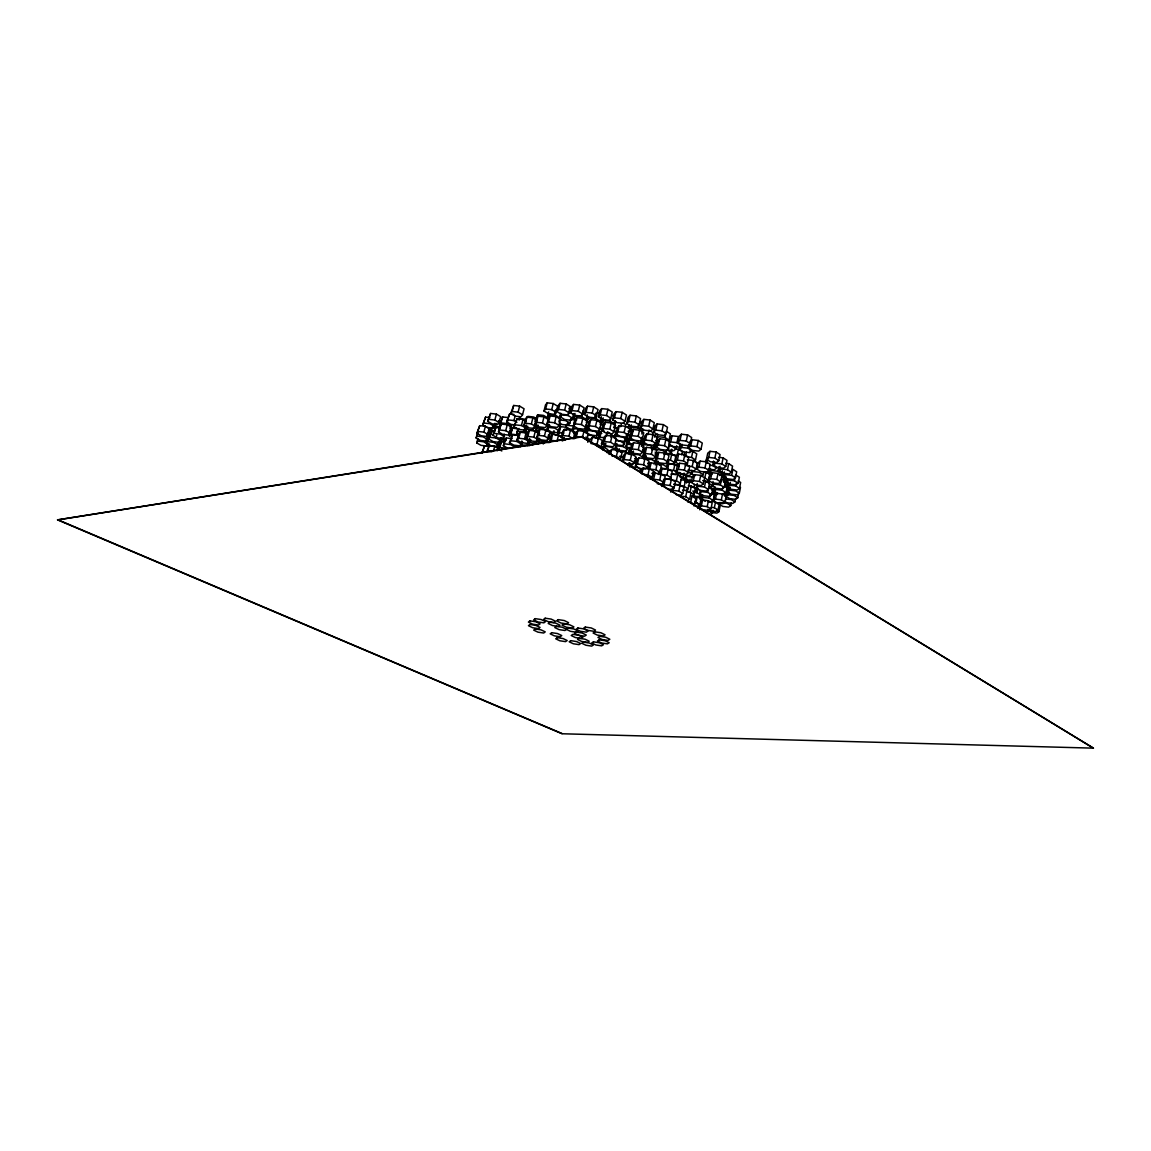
<?xml version="1.0" encoding="UTF-8"?>
<svg xmlns="http://www.w3.org/2000/svg" width="1151" height="1151" viewBox="0 0 1151 1151"><rect width="100%" height="100%" fill="white"/><g stroke="black" fill="none" stroke-linecap="round" stroke-linejoin="round"><path stroke-width="1.5" d="M1093.421 748.15L582.061 436.517L57.55 519.878L562.076 733.762L1093.421 748.15L581.989 436.876L57.55 519.878M728.454 482.528L727.547 486.945L731.273 489.319L737.215 490.024L739.46 488.369L740.654 482.47L738.165 480.873M728.828 491.822L728.223 494.729L726.051 496.34L729.734 498.642L735.575 499.361L737.777 497.764L738.956 491.952M728.684 485.967L727.49 491.822L731.187 494.153L737.086 494.858L739.302 493.247L740.496 487.377M738.179 483.204L734.424 480.787L735.633 474.845L739.388 477.262L738.179 483.204L735.921 484.888L729.935 484.168L726.18 481.78L726.785 478.816M735.475 477.78L736.683 471.809L732.899 469.349L731.676 475.349L735.475 477.78L733.201 479.507L727.173 478.787L723.375 476.356L724.296 471.881M715.174 492.743L713.318 500.714L722.871 506.44L728.626 507.145L730.77 505.606L731.345 502.728M739.46 488.369L735.734 485.995L736.323 483.032M724.497 501.232L726.943 502.757L732.727 503.462L734.899 501.894L735.489 499.002M724.727 485.118L727.231 486.7L726.022 492.628L722.252 490.254L722.857 487.276M725.029 502.153L721.317 499.836L722.526 493.995L726.223 496.311L725.029 502.153L722.871 503.721L717.03 503.016M723.173 481.06L725.389 479.348L725.993 476.385M720.08 466.256L719.145 470.759L722.986 473.219L729.058 473.924L731.317 472.183L727.49 469.709L728.727 463.666L725.677 463.321M711.246 512.425L716.886 513.13L718.958 511.634L720.123 505.98M724.137 487.362L725.36 481.391L721.562 478.974L720.339 484.945L724.137 487.362L721.922 489.031L715.936 488.312L712.138 485.923L713.059 481.463M725.216 486.369L727.418 484.7L728.022 481.737M725.72 497.448L726.655 493.434M724.555 496.009L726.727 494.398L727.921 488.585L725.447 487.017M731.317 472.183L732.554 466.155L728.727 463.666M727.547 486.945L729.748 485.276L730.353 482.327M727.49 491.822L729.691 490.182L730.281 487.247M713.073 494.355L713.663 491.463M719.533 475.507L721.749 473.78L717.907 471.32L718.843 466.817M717.879 493.549L714.109 491.189L715.03 486.758M720.641 481.852L716.8 479.406L718.051 473.406L711.994 472.687L709.807 474.428L708.556 480.413L712.397 482.845L718.425 483.549L720.641 481.852L722.511 472.457M700.513 501.649L702.585 500.066L701.362 505.893L699.29 507.462L703.031 509.735L708.843 510.454L710.944 508.9L712.152 503.073L708.426 500.771L700.038 499.592M708.124 501.692L711.045 502.037L713.16 500.455L714.368 494.642L711.879 493.088M711.476 513.907L712.052 511.102M714.124 462.011L713.491 465.033L717.375 467.522L723.475 468.227L725.749 466.443L721.864 463.939L723.116 457.868L718.526 457.35M710.368 514.641L712.44 513.13L713.03 510.281M713.318 500.714L715.447 499.117L716.656 493.275L723.821 494.268L726.022 492.628M719.202 504.224L718.023 509.965L714.354 507.72L715.534 501.951L711.217 501.419M721.749 473.78L722.368 470.788M725.749 466.443L726.986 460.386L723.116 457.868M723.662 482.312L724.871 476.385M709.275 474.5L710.512 468.543M709.203 480.485L708.584 483.463L712.411 485.866L713.03 482.888M708.239 469.104L714.296 469.809L716.512 468.04L712.642 465.551L713.577 461.019M709.002 486.441L712.814 488.83L711.577 494.786L707.764 492.412L709.577 483.42L705.721 481.003L702.714 480.643M718.785 460.659L714.857 458.127L716.138 452.026L709.966 451.321L707.75 453.177L706.469 459.249L710.397 461.767L716.526 462.472L718.785 460.659L720.051 454.573L716.138 452.026M706.513 482.096L710.742 478.687L711.994 472.687M710.944 508.9L707.203 506.613L708.426 500.771M713.16 500.455L709.419 498.153L710.34 493.779M708.009 509.821L707.405 512.713L703.693 510.454M693.995 506.052L694.931 501.563L698.786 503.922L697.837 508.397M692.672 496.038L698.585 496.757L700.7 495.117L696.873 492.757L697.808 488.297M703.333 483.866L699.434 481.42L700.7 475.377L694.643 474.658L692.514 476.399L691.233 482.413L695.132 484.844L701.175 485.578L703.333 483.866L704.599 477.838L700.7 475.377M697.247 496.743L695.995 502.685L699.822 505.016L701.06 499.102L697.247 496.743L692.801 496.21M701.074 476.5L703.232 474.759L703.865 471.752M711.577 494.786L709.419 496.426L703.477 495.707L699.65 493.333L700.268 490.369M708.901 470.414L704.973 467.91L706.254 461.824L700.125 461.119L697.952 462.918L696.672 468.975L700.599 471.464L706.7 472.183L708.901 470.414L710.181 464.342L706.254 461.824M706.858 463.335L707.807 458.817L705.621 460.616M706.469 459.249L708.685 457.407L709.966 451.321M700.441 504.699L702.398 494.671M699.722 509.778L700.959 503.893M697.247 483.492L696.297 487.966L700.168 490.369L706.153 491.089L708.325 489.42L704.47 487.002L705.721 481.003M709.534 468.356L708.915 471.349L706.743 473.09M693.348 461.709L695.492 459.911L696.772 453.868L692.83 451.336L689.78 450.976M691.377 486.01L695.276 488.427L693.995 494.426L690.096 492.024L691.377 486.01L688.37 485.65M691.233 482.413L693.362 480.701L694.643 474.658M687.521 500.771L689.636 499.117L690.917 493.074L686.989 490.671L682.457 490.11M687.91 470.126L693.981 470.831L696.139 469.061L697.42 463.004L693.477 460.501L687.377 459.796M689.233 444.746L688.571 447.811L692.585 450.401L698.772 451.106L700.988 449.221L702.283 443.077L698.283 440.459L692.068 439.768L689.881 441.682M690.686 502.253L691.967 496.225L695.851 498.613L694.585 504.613L690.686 502.253L687.679 501.879M692.729 491.074L695.708 491.434L697.837 489.765L693.952 487.362L694.6 484.37M696.672 468.975L698.844 467.191L700.125 461.119M684.917 481.694L686.989 479.996L683.104 477.579L684.068 473.119M690.327 443.71L691.65 437.538L687.593 434.905L681.363 434.215L679.219 436.157L677.881 442.315L681.939 444.919L688.14 445.624L690.327 443.71L686.269 441.078L680.025 440.387L677.881 442.315M686.082 465.853L686.73 462.817M688.571 447.811L690.744 445.912L692.068 439.768M687.464 463.407L688.773 457.321L684.787 454.789L683.478 460.875L687.464 463.407L685.334 465.22M692.24 481.032L689.19 480.571L685.305 478.154L685.953 475.176M676.126 494.642L680.673 495.189L682.773 493.52L684.068 487.434L680.097 484.988L674.026 484.254M686.01 490.513L688.125 488.815L684.183 486.384L685.478 480.327L680.946 479.794M695.492 459.911L691.535 457.379L692.83 451.336M680.169 473.636L686.255 474.356L688.399 472.586L689.694 466.486L685.708 463.968L679.594 463.263L677.479 465.062L676.169 471.147L681.435 474.385L679.363 476.111M686.514 483.017L687.147 480.068M689.636 499.117L685.694 496.714L686.989 490.671M696.139 469.061L692.183 466.558L693.477 460.501M695.031 475.78L691.132 473.334L691.765 470.327M688.125 488.815L689.42 482.773L685.478 480.327M689.535 482.211L690.168 479.248M700.988 449.221L696.974 446.617L698.283 440.459M679.45 472.457L683.377 474.903L689.377 475.608L691.492 473.881L692.139 470.874M681.665 447.466L687.852 448.171L691.866 450.746L689.694 452.616L683.55 451.911L679.536 449.35L681.665 447.466L682.327 444.401M671.292 489.002L670.645 492.038L672.702 490.34L673.364 487.305M667.465 489.089L672.011 489.635L674.098 487.923L675.421 481.823L671.393 479.348L665.292 478.615L663.249 480.355M676.169 471.147L678.27 469.363L679.594 463.263M681.737 454.803L682.399 451.782L678.414 449.25L675.392 448.904M673.752 484.341L678.284 484.888L680.385 483.161L676.385 480.701L677.709 474.615L671.623 473.895M686.269 441.078L687.593 434.905M683.967 455.494L684.615 452.472M685.435 456.688L686.413 452.142M682.773 493.52L678.788 491.074L680.097 484.988M680.385 483.161L681.694 477.09L677.709 474.615M687.852 448.171L688.499 445.106M688.399 472.586L684.399 470.083L685.708 463.968M664.3 478.802L668.846 479.348L670.918 477.593L666.889 475.104L668.213 468.989L662.113 468.284L660.07 470.068M666.328 463.608L672.385 464.313L674.457 462.501L670.443 459.983L671.767 453.911L665.681 453.221M668.645 443.854L672.702 446.444L678.86 447.149L681.004 445.25L676.932 442.646L678.27 436.502L672.083 435.812L669.983 437.74L668.976 442.329M667.81 449.955L673.91 450.66L676.011 448.789L676.673 445.739M673.795 464.932L675.781 456.443L671.767 453.911M674.098 487.923L670.069 485.463L671.393 479.348M679.248 464.5L675.249 461.983L676.558 455.925L678.658 454.084L685.435 454.875M670.975 474.039L675.522 474.586L677.608 472.816L673.608 470.327L674.918 464.241L668.832 463.536L666.789 465.335M680.025 440.387L681.363 434.215M678.414 449.25L677.105 455.292L671.033 454.587L672.026 450.07M675.249 461.983L677.349 460.17L678.658 454.084M679.536 449.35L680.529 444.775M659.077 474.629L659.739 471.579M657.897 474.039L659.94 472.27L661.278 466.141L657.207 463.608L651.092 462.903L649.078 464.716L648.071 469.291M667.638 461.767L663.551 459.206L664.904 453.062L658.732 452.343L656.689 454.213L655.336 460.342L659.422 462.875L665.551 463.594L667.638 461.767L668.976 455.623L664.904 453.062M662.113 468.284L660.775 474.385L666.889 475.104M657.178 483.679L661.753 484.24L663.81 482.499L659.739 480.01L661.077 473.867L654.962 473.133L652.934 474.917L651.926 479.492M663.983 454.53L666.055 452.674L666.717 449.609M659.667 438.79L658.3 444.962L656.243 446.861L660.357 449.465L666.53 450.17L668.63 448.271L669.983 442.113L665.868 439.481L659.667 438.79L657.595 440.718L655.797 449.394L661.969 450.099L666.055 452.674M672.083 435.812L670.745 441.955L676.932 442.646M662.588 483.406L661.926 486.456L663.969 484.729L665.292 478.615M663.81 482.499L665.149 476.37L661.077 473.867M660.789 468.572L665.336 469.119L667.393 467.32L668.731 461.234M664.357 453.566L668.904 454.084L670.975 452.242L671.623 449.221M668.832 463.536L667.508 469.608L673.608 470.327M655.495 456.803L656.861 450.645L652.732 448.056L646.56 447.351L644.56 449.235L643.179 455.379L647.322 457.94L653.451 458.659L655.495 456.803L651.365 454.228L645.193 453.508L643.179 455.379M666.127 433.51L661.983 430.834L663.35 424.618L657.106 423.942L655.034 425.942L653.653 432.114L657.811 434.776L664.026 435.466L666.127 433.51L667.494 427.309L663.35 424.618M650.099 479.118L652.113 477.348L653.48 471.205L649.365 468.673L643.236 467.953L641.251 469.752L640.56 472.831M653.768 463.939L655.797 462.126L656.804 457.551M655.351 464.99L656.214 461.335M653.639 474.874L654.3 471.824M655.336 460.342L657.379 458.501L658.732 452.343M655.221 472.399L653.61 479.276L659.739 480.01M659.94 472.27L655.854 469.752L657.207 463.608M657.912 461.033L657.235 464.083L663.35 464.803L667.393 467.32M664.947 437.423L666.3 431.265L670.4 433.898L669.062 440.056L664.947 437.423L658.746 436.733L656.674 438.66L659.422 440.401M668.63 448.271L664.515 445.667L665.868 439.481M641.855 474.111L643.236 467.953M646.258 455.81L645.567 458.875L651.696 459.58L655.797 462.126M652.905 428.949L654.286 422.734L650.099 420.043L643.841 419.352L641.812 421.381L640.416 427.568L644.618 430.244L650.847 430.934L652.905 428.949L648.704 426.258L642.445 425.568L640.416 427.568M652.473 435.797L653.149 432.733L649.02 430.1L647.999 434.69M655.84 443.423L651.682 440.79L653.063 434.603L646.848 433.913L644.833 435.855L643.452 442.027L647.61 444.646L653.782 445.336L655.84 443.423L657.221 437.251L653.063 434.603M653.653 432.114L655.725 430.143L657.106 423.942M647.696 467.292L649.063 461.163L644.934 458.616L638.805 457.897L636.834 459.738L635.467 465.853L639.596 468.385L645.697 469.104L647.696 467.292L643.567 464.759L637.424 464.04L635.467 465.853M654.833 437.265L655.509 434.215M651.365 454.228L652.732 448.056M648.948 465.795L649.624 462.76M651.639 449.681L653.667 447.797L654.689 443.193M652.113 477.348L647.999 474.845L649.365 468.673M651.092 462.903L649.725 469.032L655.854 469.752M654.099 449.739L655.12 445.149L657.163 443.264M656.674 438.66L657.696 434.071M641.855 437.251L640.474 443.394L636.302 440.775L630.129 440.07L628.173 441.998L632.359 444.603M642.344 439.02L643.74 432.834L639.539 430.172L633.323 429.481L631.352 431.452L629.957 437.625L634.158 440.257L640.33 440.962L642.344 439.02L638.143 436.373L631.928 435.668L629.957 437.625M637.424 464.04L638.805 457.897M641.711 444.861L642.747 440.272L644.747 438.358L643.366 444.502L641.366 446.401M642.474 452.271L643.855 446.099L639.683 443.495L633.525 442.79L631.554 444.703L630.158 450.847L634.345 453.436L640.474 454.141L642.474 452.271L638.301 449.667L632.129 448.962L630.158 450.847M643.452 442.027L645.466 440.085L646.848 433.913M648.704 426.258L650.099 420.043M643.726 451.767L644.402 448.732L642.431 450.588M644.431 451.25L643.049 457.364L638.906 454.803L632.791 454.098L633.482 451.034M644.028 458.4L644.704 455.35M643.927 459.177L644.948 454.602M645.193 453.508L646.56 447.351M643.567 464.759L644.934 458.616M630.244 454.674L630.935 451.652M628.432 465.68L629.137 462.63M632.129 448.962L633.525 442.79M631.18 454.429L631.87 451.365M626.417 463.925L632.518 464.644L634.474 462.817L630.302 460.256L631.683 454.098L625.568 453.393L623.641 455.264L622.245 461.393L624.159 459.551L625.568 453.393M639.136 424.848L640.546 418.633L636.316 415.914L630.072 415.238L628.086 417.281L626.676 423.467L630.921 426.158L637.136 426.848L639.136 424.848L634.906 422.144L628.647 421.453L626.676 423.467M629.77 467.047L630.46 463.997M642.675 430.862L638.474 428.201L639.884 422.014M632.043 463.709L631.352 466.759L637.438 467.479L641.553 469.996L639.596 471.781M638.143 436.373L639.539 430.172M642.445 425.568L643.841 419.352M634.474 462.817L635.856 456.674L631.683 454.098M636.345 457.997L635.323 462.544L637.28 460.731M638.301 449.667L639.683 443.495M641.841 434.013L642.877 429.409M628.647 421.453L630.072 415.238M616.044 444.761L615.339 447.782L619.497 450.343L625.525 451.034L627.439 449.178L623.281 446.602L624.676 440.531L627.439 442.243M616.432 444.89L622.504 445.581L624.418 443.696L625.122 440.646M626.389 437.092L628.345 435.136L629.755 428.949L625.511 426.273L619.324 425.582L617.396 427.582L615.972 433.754L620.216 436.402L626.389 437.092L627.094 434.013M628.806 428.186L629.496 425.122L627.554 427.093M615.656 440.574L624.777 441.452L626.72 439.538L628.115 433.395M626.043 446.185L627.424 440.099L629.367 438.186L627.971 444.3L626.043 446.185L630.187 448.761M633.108 431.265L630.302 429.496L631.352 424.877M628.173 441.998L629.568 435.869L631.525 433.927M628.878 453.825L626.13 452.142L627.166 447.61M630.129 440.07L631.18 435.466M631.928 435.668L633.323 429.481M634.906 422.144L636.316 415.914M632.777 454.429L628.662 451.897L629.683 447.351M625.036 421.252L620.763 418.532L622.187 412.317L615.958 411.641L614.03 413.698L612.605 419.885L616.878 422.59L623.079 423.266L625.036 421.252L626.461 415.036L622.187 412.317M614.807 444.847L616.231 438.675L611.987 436.042L605.829 435.351L603.973 437.294L602.534 443.437L606.793 446.041L612.908 446.746L614.807 444.847L610.548 442.214L604.404 441.524L602.534 443.437M615.972 433.754L617.9 431.783L619.324 425.582M620.734 426.704L621.439 423.64M616.418 450.991L617.109 447.984M617.785 450.214L622 452.803L620.59 458.947L616.375 456.371L617.785 450.214L611.67 449.509L609.8 451.393L609.095 454.458M618.576 451.782L619.267 448.775M628.345 435.136L624.101 432.474L625.511 426.273M612.605 419.885L614.519 417.856L615.958 411.641M607.124 452.717L607.829 449.638L603.599 447.048L597.498 446.343M610.994 437.466L611.699 434.416L607.483 431.798L606.419 436.387M615.123 420.734L614.404 423.813L610.131 421.122L603.958 420.446L602.088 422.46L604.937 424.244M610.548 442.214L611.987 436.042M614.073 431.841L615.512 425.654L611.239 422.978L605.052 422.288L603.182 424.287L601.743 430.46L606.016 433.121L612.174 433.812L614.073 431.841L609.8 429.165L603.599 428.474L601.743 430.46M610.606 454.127L611.67 449.509M618.663 440.761L614.447 438.143L615.857 432.013L617.756 430.057M614.447 438.143L616.346 436.215L617.051 433.136M601.398 431.121L599.57 433.064L598.146 439.15L599.973 437.222L601.398 431.121L604.433 431.452M606.476 415.497L607.929 409.281L601.714 408.605L599.844 410.677L598.391 416.863L602.707 419.568L608.879 420.244L610.793 418.216L606.476 415.497L600.246 414.82L598.391 416.863M603.599 428.474L605.052 422.288M601.541 444.444L602.246 441.409M604.404 441.524L605.829 435.351M602.879 450.127L604.333 443.639M610.131 421.122L612.231 412.015L607.929 409.281M603.268 448.228L605.124 446.343L605.829 443.279M609.8 429.165L611.239 422.978M601.225 416.633L600.146 421.237L595.83 418.547L598.045 409.598L593.7 406.85L587.514 406.188L585.701 408.26L584.233 414.432L588.578 417.151L594.736 417.827L596.578 415.784L592.233 413.065L586.046 412.389L584.233 414.432M592.362 437.438L590.923 443.552L597.009 444.257L601.268 446.847L602.692 440.732L598.448 438.128L592.362 437.438L590.564 439.351M590.765 419.655L589.298 425.827L587.485 427.812L591.801 430.474L597.93 431.165L599.786 429.194L595.47 426.517L596.923 420.331L590.765 419.655L588.938 421.654L586.233 433.337M600.246 414.82L601.714 408.605M597.498 432.675L596.189 438.157L591.931 435.538L587.384 435.02M601.599 418.403L600.16 424.532L603.225 424.863M588.938 427.381L588.204 430.46L586.406 432.416L590.693 435.035L596.779 435.725L598.606 433.783L600.045 427.654M599.786 429.194L601.225 423.021L596.923 420.331M597.009 444.257L598.448 438.128M602.088 422.46L603.167 417.842M585.686 427.222L587.154 421.065L582.809 418.374L576.68 417.698L574.924 419.712L573.457 425.856L577.788 428.517L583.902 429.194L585.686 427.222L581.341 424.546L575.212 423.856L573.457 425.856M586.262 425.884L584.809 431.999L580.492 429.352L574.407 428.676L572.666 430.632L576.982 433.251M588.593 416.82L587.873 419.885L589.672 417.871L595.83 418.547M592.233 413.065L593.7 406.85M587.701 441.955L588.42 438.934M588.032 441.84L588.751 438.79L585.902 437.049M594.736 417.827L595.83 413.195M574.608 438.704L576.075 432.575L577.831 430.618L583.931 431.308L588.233 433.956L586.78 440.085L582.464 437.466L583.931 431.308M577.831 430.618L576.363 436.776L580.938 437.294M587.197 414.763L586.104 419.367L581.773 416.676L583.24 410.519M582.622 413.986L584.089 407.814L579.73 405.08L573.572 404.418L571.817 406.49L570.32 412.648L574.694 415.353L580.823 416.029L582.622 413.986L578.248 411.267L572.076 410.59L570.32 412.648M581.341 424.546L582.809 418.374M586.046 412.389L587.514 406.188M586.521 420.69L587.614 416.101M559.228 422.777L562.12 424.532L568.119 425.194L569.817 423.237L570.925 418.676M561.112 413.813L560.379 416.863L564.724 419.54L570.781 420.201L572.522 418.201L573.63 413.612M570.464 430.071L574.795 432.718L573.327 438.833L568.982 436.215L570.464 430.071L564.393 429.395L562.695 431.352L561.228 437.452L565.558 440.056M576.78 419.798L573.889 418.014L574.996 413.425M572.536 431.826L574.133 424.532M575.212 423.856L576.68 417.698M578.248 411.267L579.73 405.08M558.566 434.963L557.098 441.02L551.113 440.329L549.487 442.229L550.955 436.186L552.595 434.272L558.566 434.963L562.882 437.553L562.148 440.574M560.408 436.373L557.544 434.661L559.199 432.733L560.666 426.676L566.666 427.352L570.954 429.956M569.083 412.835L564.681 410.116L566.177 403.958L560.048 403.296L558.35 405.368L556.854 411.511L561.256 414.216L567.342 414.878L569.083 412.835L570.565 406.691L566.177 403.958M561.228 437.452L562.911 435.524L564.393 429.395M572.522 418.201L568.162 415.525L569.644 409.396M562.278 440.905L562.997 437.869M566.58 424.287L565.86 427.309L568.277 422.331M565.932 430.388L566.666 427.352M563.587 440.531L564.321 437.481M572.076 410.59L573.572 404.418M560.724 413.209L559.602 417.784L555.228 415.108L556.35 410.519M556.149 412.36L557.645 406.231L553.243 403.512L547.157 402.85L545.502 404.922L543.991 411.036L548.408 413.727L554.465 414.389L556.149 412.36L551.732 409.655L545.646 408.979L543.991 411.036M559.026 425.424L554.638 422.762L556.134 416.648L550.077 415.971L548.437 417.986L546.941 424.072L551.315 426.719L557.343 427.395L559.026 425.424L560.508 419.309L556.134 416.648M556.854 411.511L558.552 409.454L560.048 403.296M551.113 440.329L552.595 434.272M556.12 435.409L553.243 433.697L553.976 430.675M560.566 415.353L559.458 419.914L565.501 420.575L569.817 423.237M557.544 434.661L558.638 430.129M557.918 434.776L558.652 431.769M548.178 424.863L547.07 429.395L551.415 432.013L557.401 432.69L559.055 430.747L560.537 424.69M548.667 411.885L547.545 416.446L549.185 414.432L555.228 415.108M546.883 425.625L548.38 419.54L543.991 416.878L537.977 416.216L536.38 418.216L534.87 424.273L539.272 426.906L545.257 427.582L546.883 425.625L542.495 422.978L536.467 422.302L534.87 424.273M548.797 438.66L544.437 436.056L545.934 429.97L539.948 429.294L538.351 431.237L536.855 437.294L541.229 439.869L547.185 440.56L548.797 438.66L550.293 432.589L545.934 429.97M546.941 424.072L548.581 422.086L550.077 415.971M551.732 409.655L553.243 403.512M548.322 428.287L547.588 431.308L543.229 428.69L537.258 428.014L535.69 429.956L538.582 431.683M547.07 429.395L549.444 424.417M547.185 440.56L548.653 434.502M554.465 414.389L555.588 409.799M536.467 422.302L537.977 416.216M537.272 420.475L532.884 417.842L526.913 417.18L525.374 419.151L523.863 425.194L528.251 427.812L534.193 428.474L536.524 423.51M533.819 437.135L535.316 431.078L529.374 430.416L527.834 432.33L526.324 438.344L530.697 440.919L536.611 441.596L538.179 439.711L533.819 437.135L527.877 436.445L526.324 438.344M535.69 429.956L536.798 425.438M537.258 428.014L538.006 424.992M538.064 429.611L537.33 432.603L532.971 430.014L527.043 429.352L525.518 431.265L528.424 432.977M536.639 440.257L535.906 443.264L530.007 442.574L528.482 444.444L529.589 439.955M536.611 441.596L537.344 438.589M536.855 437.294L538.452 435.366L539.948 429.294M545.646 408.979L547.157 402.85M542.495 422.978L543.991 416.878M539.373 438.402L538.265 442.905L539.833 441.034L545.775 441.711M525.518 431.265L526.64 426.776M528.899 441.495L524.539 438.934L526.036 432.92L520.151 432.258L518.655 434.157L517.144 440.142L521.504 442.689L527.374 443.365L529.647 438.502M527.043 429.352L527.791 426.345M527.877 436.445L529.374 430.416M535.776 426.532L531.374 423.899L532.884 417.842M527.676 445.61L528.798 441.135M534.97 421.223L537.661 414.748L543.603 415.41L547.934 418.043M532.971 430.014L533.719 427.007M530.007 442.574L530.755 439.581M536.165 420.777L537.661 414.748M519.633 435.006L516.727 433.294L517.864 428.834M516.727 433.294L518.972 428.417M522.54 414.82L524.065 408.778L519.633 406.116L513.691 405.469L510.67 413.511L515.101 416.144L521.015 416.806L522.54 414.82L518.108 412.159L512.152 411.497L510.67 413.511M516.756 441.423L518.252 435.452L512.411 434.79L509.447 442.603L513.806 445.135L519.619 445.811L521.115 443.969L516.756 441.423L510.915 440.747L509.447 442.603M525.863 428.129L521.461 425.51L522.986 419.482L517.058 418.835L514.051 426.791L518.439 429.395L524.338 430.057L526.611 425.122M517.144 440.142L518.641 438.258L520.151 432.258M523.863 425.194L525.403 423.237L526.913 417.18M524.338 430.057L525.086 427.064M521.849 440.977L520.353 446.761L522.583 441.955M527 433.783L524.093 432.071L525.216 427.582M508.67 435.107L511.62 427.28L507.26 424.705L501.433 424.057L500.009 425.971L498.498 431.898L502.872 434.445L508.67 435.107L509.792 430.661M511.807 424.633L511.058 427.582L516.857 428.244M516.9 422.302L513.979 420.575L515.116 416.087M510.929 434.114L512.425 428.186L518.238 428.848L516.756 434.79L510.929 434.114L509.476 435.999L512.425 428.186M518.108 412.159L519.633 406.116M510.915 440.747L512.411 434.79M517.058 418.835L514.051 426.791M519.115 420.187L519.864 417.209L518.367 419.165M487.823 444.214L486.513 445.984L480.974 445.336L476.73 442.919L478.01 441.135L483.578 441.783L490.815 445.926L496.455 446.588L498.57 441.883M496.944 450.559L499.074 441.639M497.419 450.66L498.512 446.343M497.951 450.228L499.074 445.854L497.692 447.653M494.671 431.798L491.808 431.467L488.945 439.178L493.275 441.667L498.973 442.329L501.102 437.567M501.807 450.991L498.93 449.35L500.426 443.48L501.822 441.653L504.685 441.984M521.461 425.51L511.044 424.446L506.67 421.856L509.634 413.957L514.022 414.432M498.93 449.35L501.822 441.653M500.167 428.014L495.851 427.525L492.945 435.294L497.304 437.812L503.045 438.473L504.167 434.056M509.893 428.028L511.346 426.129L506.987 423.554L508.123 419.108M506.67 421.856L509.634 413.957M510.123 433.222L505.749 430.661L507.26 424.705M507.692 448.199L503.361 445.696L504.857 439.797L506.282 437.941L512.066 438.617M512.152 411.497L513.691 405.469M503.361 445.696L506.282 437.941M491.621 427.927L490.499 432.301L492.988 426.057M486.7 451.624L489.635 444.66M488.945 439.178L491.808 431.467M489.894 417.612L485.578 417.137L482.701 424.92L487.074 427.467L492.801 428.114L493.563 425.179M499.275 422.618L494.872 420.029L496.398 414.101L490.599 413.454L487.693 421.324L492.096 423.885L497.865 424.546L500.786 416.705L496.398 414.101M488.312 446.43L489.046 443.581M492.801 428.114L494.944 423.28M495.477 423.928L494.355 428.316L496.498 423.482M492.945 435.294L495.851 427.525M500.368 440.502L496.038 437.999L496.786 435.064M493.606 450.53L494.7 446.228L489.117 445.566L487.65 451.307L491.837 451.796M502.685 416.979L499.75 424.82L502.685 416.979L508.497 417.626M498.498 431.898L501.433 424.057M488.211 434.618L483.895 432.114L485.391 426.316L479.737 425.669L476.931 433.323L481.247 435.797L486.873 436.445L489.707 428.819L485.391 426.316M487.693 421.324L490.599 413.454M484.571 445.897L481.837 453.249L484.571 445.897L488.686 446.372M486.873 436.445L487.995 432.114M477.636 432.258L476.14 437.999L480.427 440.445L486.01 441.092L486.744 438.229M486.01 441.092L491.06 429.064L488.225 436.689M486.513 445.984L487.247 443.135M487.851 441.667L489.348 435.841L486.513 443.48L487.851 441.667L493.534 442.329L497.836 444.804M476.931 433.323L479.737 425.669M476.14 437.999L478.183 433.308M476.73 442.919L477.838 438.646M482.701 424.92L485.578 417.137M488.369 430.675L489.707 428.819M487.492 435.351L488.815 433.539M500.484 440.545L501.85 438.761L506.052 439.236M503.045 438.473L504.469 436.617L500.11 434.085L494.34 433.423M510.166 429.179L511.62 427.28M497.606 447.422L500.455 439.826L506.123 440.488M526.295 418.331L527.82 416.36L533.719 417.022L536.611 418.763M532.683 445.092L534.251 443.221L538.682 443.739M560.379 416.863L562.076 414.849L568.162 415.525M568.824 408.749L570.565 406.691M558.825 421.309L560.508 419.309M543.2 443.969L544.811 442.099L549.286 442.617M559.012 428.618L560.666 426.676M573.889 418.014L575.644 416L581.773 416.676M571.903 429.222L573.63 427.266M585.542 430.704L587.312 428.762M613.756 423.41L615.656 421.424L614.231 427.568L617.31 427.899M613.598 427.64L615.512 425.654M613.656 436.215L615.526 434.287M630.302 429.496L632.273 427.51L638.474 428.201M614.965 445.394L616.864 443.509L615.454 449.624L611.224 447.034L605.124 446.343M615.339 447.782L617.224 445.912L623.281 446.602M628.662 451.897L630.575 450.041M627.986 464.716L629.885 462.918M652.732 449.638L654.746 447.782M685.305 478.154L687.406 476.428L693.406 477.147M691.132 473.334L693.262 471.579L699.333 472.284L703.232 474.759M687.147 482.37L689.248 480.672M713.491 465.033L715.721 463.234L721.864 463.939M696.297 487.966L698.427 486.283L704.47 487.002M719.145 470.759L721.375 468.989L727.49 469.709M691.88 496.081L693.995 494.426M699.65 493.333L701.765 491.678L707.764 492.412M723.375 476.356L725.605 474.629L731.676 475.349M710.239 487.549L714.311 484.24L720.339 484.945M702.772 495.203L700.686 496.815L697.765 496.455M714.109 491.189L716.282 489.535L722.252 490.254M726.18 481.78L728.41 480.082L734.424 480.787M713.116 493.592L715.246 491.966L711.505 489.635M697.722 506.613L699.822 505.016M714.526 494.887L716.656 493.275M717.879 503.98L719.994 502.426M719.246 504.181L721.36 502.627L727.13 503.332L730.77 505.606M718.023 509.965L715.908 511.504L710.167 510.785L707.721 509.289M558.552 409.454L564.681 410.116M614.519 417.856L620.763 418.532M570.508 419.468L575.011 419.971L573.558 426.028L567.558 425.352M586.161 422.216L589.211 422.561M655.725 430.143L661.983 430.834M589.298 425.827L595.47 426.517M519.418 418.691L525.259 419.338M548.581 422.086L554.638 422.762M628.101 431.251L632.719 431.769M617.9 431.783L624.101 432.474M508.123 419.914L513.979 420.575M525.403 423.237L531.374 423.899M489.074 419.381L494.872 420.029M588.204 430.46L594.319 431.136L598.606 433.783M498.685 420.705L501.563 421.036M626.072 435.02L629.122 435.351M583.428 430.963L586.435 431.308M548.696 427.453L554.71 428.129L559.055 430.747M573.126 430.244L567.285 428.172M597.268 432.891L601.8 433.409M597.412 433.38L600.419 433.726M501.174 422.892L506.987 423.554M655.682 440.502L658.76 440.847M611.339 435.668L615.886 436.171M616.346 436.215L622.504 436.905L626.72 439.538M612.836 436.344L615.857 436.689M645.466 440.085L651.682 440.79M690.744 445.912L696.974 446.617M484.053 423.021L489.808 423.669L494.182 426.215M625.266 439.193L628.302 439.538M573.673 433.524L576.694 433.855M625.036 439.811L629.583 440.315M559.199 432.733L563.702 433.236M599.973 437.222L604.534 437.74M668.904 445.869L671.968 446.214L676.011 448.789M495.736 426.431L500.066 426.92M658.3 444.962L664.515 445.667M550.264 433.351L553.243 433.697M643.366 444.502L649.538 445.192L653.667 447.797M562.911 435.524L568.982 436.215M639.625 444.344L642.661 444.689M518.223 431.395L524.093 432.071M588.348 439.38L591.369 439.725M627.971 444.3L632.561 444.818M499.922 429.999L505.749 430.661M538.452 435.366L544.437 436.056M651.337 448.171L654.372 448.516M491.865 430.431L494.729 430.762M601.354 443.48L604.376 443.826M708.685 457.407L714.857 458.127M478.24 431.467L483.895 432.114M508.713 435.495L511.576 435.826M686.96 456.861L691.535 457.379M518.641 438.258L524.539 438.934M654.919 454.041L657.969 454.386M617.31 450.947L620.288 451.293M620.116 451.437L626.13 452.142M607.498 450.804L610.534 451.149M490.312 437.337L496.038 437.999M477.435 436.186L483.046 436.833L487.333 439.294M677.349 460.17L683.478 460.875M657.379 458.501L663.551 459.206M667.393 459.637L670.443 459.983M709.591 465.191L712.642 465.551M521.835 444.933L529.647 445.696M619.598 456.328L624.144 456.861M611.785 455.839L616.375 456.371M634.978 458.501L638.028 458.846M504.785 443.869L510.569 444.545L514.914 447.048M698.844 467.191L704.973 467.91M687.607 466.026L692.183 466.558M675.32 465.119L678.356 465.464M624.159 459.551L630.302 460.256M634.244 460.846L637.294 461.191M647.682 463.234L650.718 463.594M717.907 471.32L711.85 470.615L709.663 472.356L712.224 473.982M500.325 447.538L506.066 448.214M678.27 469.363L684.399 470.083M483.118 451.537L485.866 451.854M710.742 478.687L716.8 479.406M639.208 471.478L642.244 471.838M651.811 473.32L654.861 473.68M680.126 477.219L683.104 477.579M643.395 474.298L647.999 474.845M693.362 480.701L699.434 481.42M729.748 485.276L735.734 485.995M676.385 480.701L670.299 479.967L672.242 471.507L668.213 468.989M729.691 490.182L735.604 490.901L739.302 493.247M709.707 488.427L714.109 488.959M690.96 487.002L693.952 487.362M679.637 485.837L684.183 486.384M663.969 484.729L670.069 485.463M728.223 494.729L734.108 495.448L737.777 497.764M687.089 491.664L690.096 492.024M693.895 492.398L696.873 492.757M672.702 490.34L678.788 491.074M725.432 498.901L731.259 499.606L734.899 501.894M698.887 496.872L703.203 497.39M709.419 498.153L703.578 497.433L701.491 499.03L705.218 501.332M715.447 499.117L721.317 499.836M679.651 495.98L685.694 496.714M701.362 505.893L707.203 506.613M711.462 507.361L714.354 507.72M57.636 519.648L562.12 733.575M578.737 635.251L582.91 637.28L581.197 638.417L575.356 637.539L571.184 635.51L572.867 634.359L584.535 636.201L586.262 635.05L582.075 632.992L576.147 632.1L574.45 633.266L578.651 635.323M494.7 446.228L497.52 447.84M535.316 431.078L539.675 433.682M522.986 419.482L525.906 421.237M548.696 436.546L551.574 438.258M708.786 510.9L712.44 513.13M697.909 496.541L701.664 498.858M596.923 434.675L599.743 436.402M716.555 510.152L718.958 511.634M585.801 425.079L588.665 426.848M600.923 429.021L603.743 430.762M620.231 441.092L624.418 443.696M676.141 472.342L678.773 473.982M681.147 477.19L685.046 479.622M599.743 427.381L602.577 429.15M642.747 447.264L645.51 448.991M715.016 492.988L717.49 494.527M613.742 430.402L616.562 432.157M627.554 434.085L630.331 435.826M674.918 464.241L678.917 466.759M655.12 452.113L657.854 453.825M597.283 412.389L600.146 414.187M724.252 492.844L726.727 494.398M687.564 471.406L691.492 473.881M666.947 449.696L670.975 452.242M611.569 414.95L614.418 416.748M623.195 422.993L626 424.762M724.914 483.103L727.418 484.7M718.051 473.406L721.878 475.852M721.591 476.931L725.389 479.348M693.665 460.889L697.549 463.364M709.937 474.399L708.685 480.384L704.815 477.953L706.081 471.953L709.937 474.399M529.92 620.864L528.381 622.072L532.697 624.159L538.539 625.036L540.107 623.842L535.79 621.756L529.92 620.864M535.229 618.648L533.661 619.871L537.992 621.957L543.891 622.849L545.502 621.626L541.157 619.526L535.229 618.648M529.964 624.504L528.438 625.684L532.712 627.741L538.51 628.604L540.064 627.439L535.79 625.381L529.964 624.504M545.171 618.202L543.56 619.439L547.905 621.54L553.847 622.432L555.501 621.209L551.156 619.094L545.171 618.202M535.215 628.964L533.69 630.115L537.92 632.144L543.675 633.021L545.243 631.87L541.013 629.842L535.215 628.964M549.818 622.259L548.207 623.468L552.494 625.554L558.408 626.446L560.062 625.238L555.775 623.151L549.818 622.259M558.264 619.641L556.595 620.878L560.911 622.993L566.896 623.885L568.594 622.662L564.278 620.547L558.264 619.641M556.393 626.36L554.768 627.54L559.026 629.611L564.911 630.489L566.565 629.324L562.321 627.237L556.393 626.36M563.659 623.885L561.976 625.094L566.263 627.18L572.205 628.072L573.917 626.878L569.644 624.777L563.659 623.885M551.761 632.69L550.178 633.827L554.365 635.841L560.149 636.719L561.774 635.582L557.573 633.568L551.761 632.69M567.918 628.086L566.249 629.266L570.479 631.338L576.392 632.216L578.104 631.05L573.86 628.978L567.918 628.086M557.271 637.668L555.688 638.791L559.832 640.776L565.558 641.639L567.184 640.531L563.04 638.546L557.271 637.668M577.903 628.014L576.176 629.209L580.406 631.28L586.363 632.172L588.118 630.993L583.888 628.906L577.903 628.014M585.284 627.065L583.528 628.273L587.758 630.36L593.758 631.266L595.556 630.072L591.312 627.971L585.284 627.065M570.81 640.661L569.169 641.783L573.284 643.754L579.039 644.632L580.708 643.538L576.593 641.553L570.81 640.661M579.198 638.33L577.514 639.452L581.643 641.452L587.456 642.344L589.183 641.222L585.053 639.208L579.198 638.33M594.88 631.841L593.096 633.021L597.297 635.079L603.268 635.985L605.081 634.82L600.894 632.733L594.88 631.841M583.485 642.143L581.802 643.251L585.888 645.222L591.672 646.114L593.398 645.006L589.298 643.021L583.485 642.143M599.729 636.316L597.945 637.467L602.088 639.51L608.03 640.402L609.843 639.265L605.699 637.222L599.729 636.316M593.456 641.855L591.715 642.963L595.801 644.963L601.628 645.855L603.412 644.747L599.311 642.747L593.456 641.855M599.182 639.827L597.412 640.963L601.527 642.963L607.411 643.855L609.21 642.747L605.095 640.719L599.182 639.827"/></g></svg>
